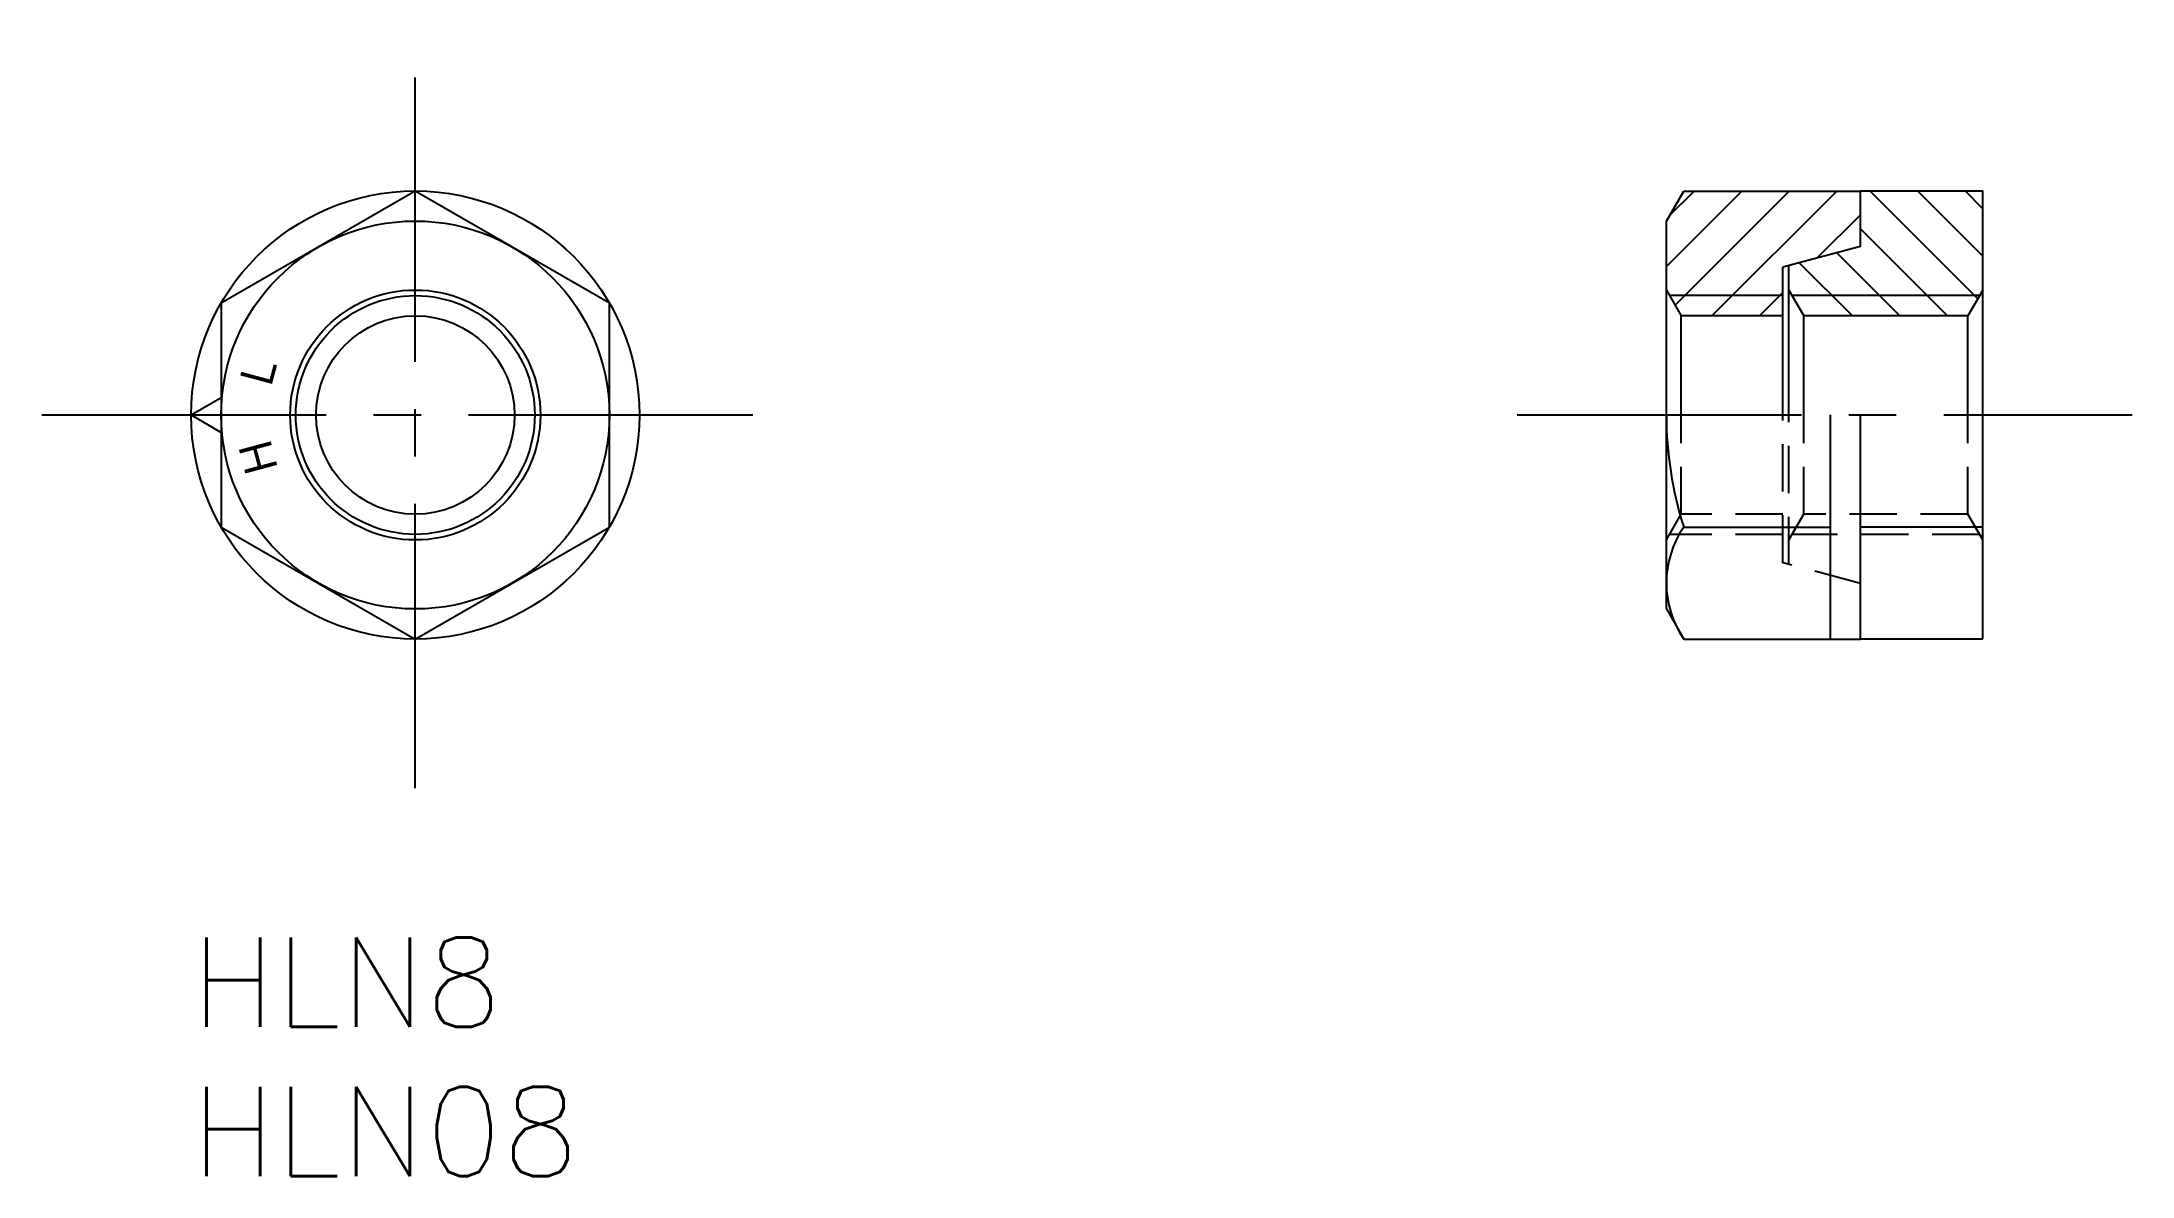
# Model space of a CAD drawing. Extents: x -5 to 65, y -8 to 30.
import ezdxf

# ---------------------------------------------------------------- set-up
doc = ezdxf.new("R2010")
doc.units = 0
doc.header["$LTSCALE"] = 0.5
for name, pattern in [('CENTER', [50.8, 31.75, -6.35, 6.35, -6.35]), ('CENTER2', [28.575, 19.05, -3.175, 3.175, -3.175]), ('DASHED', [19.05, 12.7, -6.35]), ('HIDDEN2', [4.7625, 3.175, -1.5875])]:
    doc.linetypes.add(name, pattern=pattern)
for name, color, linetype in [('MSM_CENTER', 1, 'CENTER'), ('MSM_CONTINUOUS', 7, 'CONTINUOUS'), ('MSM_DASHED', 4, 'DASHED'), ('MSM_NARROW', 5, 'CONTINUOUS'), ('MSM_PART_NUMBER', 7, 'CONTINUOUS')]:
    doc.layers.add(name, color=color, linetype=linetype)
doc.styles.get("Standard").update_dxf_attribs({"font": 'txt.shx', "height": 3, "bigfont": 'bigfont.shx'})

msp = doc.modelspace()

# ---------------------------------------------------------------- linework, layer by layer
at = {"layer": 'MSM_CENTER', "linetype": 'CENTER2'}
for p, q in [((7.506, 5), (7.506, 30.011)), ((-5, 17.506), (20.011, 17.506)), ((44.4, 17.506), (65, 17.506))]:
    msp.add_line(p, q, dxfattribs=at)
at = {"layer": 'MSM_CONTINUOUS'}
for p, q in [((7.506, 25.011), (1.006, 21.258)), ((14.006, 21.258), (7.506, 25.011)), ((49.4, 24.006), (49.981, 25.011)), ((49.981, 25.011), (55.9, 25.011)), ((55.9, 23.156), (55.9, 25.012)), ((55.9, 25.012), (60, 25.012)), ((60, 10.001), (60, 25.012)), ((49.4, 11.006), (49.4, 24.006)), ((55.9, 23.156), (53.3, 22.459)), ((53.3, 17.506), (53.3, 22.46)), ((53.5, 17.506), (53.5, 22.513)), ((1.006, 21.258), (1.006, 13.753)), ((14.006, 13.753), (14.006, 21.258)), ((49.4, 21.693), (49.899, 20.829)), ((53.5, 21.693), (53.999, 20.829)), ((60, 21.693), (59.501, 20.829)), ((49.899, 17.506), (49.899, 20.829)), ((53.3, 20.829), (49.899, 20.829)), ((53.999, 17.506), (53.999, 20.829)), ((59.501, 20.829), (53.999, 20.829)), ((59.501, 17.506), (59.501, 20.829)), ((0, 17.506), (1.033, 18.102)), ((0, 17.506), (1.006, 16.925)), ((54.9, 10.001), (54.9, 17.506)), ((55.9, 10.001), (55.9, 17.506)), ((1.006, 13.753), (7.506, 10)), ((7.506, 10), (14.006, 13.753)), ((49.981, 13.753), (54.9, 13.753)), ((55.9, 13.754), (60, 13.754)), ((49.4, 11.006), (49.981, 10)), ((49.981, 10), (55.9, 10)), ((55.9, 10.001), (60, 10.001))]:
    msp.add_line(p, q, dxfattribs=at)
for centre, radius in [((7.506, 17.506), 7.506), ((7.506, 17.506), 6.5), ((7.506, 17.506), 4.188), ((7.507, 17.506), 3.324)]:
    msp.add_circle(centre, radius, dxfattribs=at)
for centre, radius, start, end in [((61.819, 17.506), 12.419, 180, 197.58795), ((52.723, 11.876), 3.323, 145.61575, 214.38425)]:
    msp.add_arc(centre, radius, start, end, dxfattribs=at)
at = {"layer": 'MSM_DASHED', "linetype": 'HIDDEN2'}
for p, q in [((49.899, 14.182), (49.899, 17.506)), ((53.3, 12.558), (53.3, 17.506)), ((53.5, 12.504), (53.5, 17.506)), ((53.999, 14.182), (53.999, 17.506)), ((59.501, 14.182), (59.501, 17.506)), ((49.4, 13.318), (49.899, 14.182)), ((53.3, 14.182), (49.899, 14.182)), ((53.5, 13.318), (53.999, 14.182)), ((59.501, 14.182), (53.999, 14.182)), ((60, 13.318), (59.501, 14.182)), ((53.3, 13.506), (49.508, 13.506)), ((59.892, 13.506), (53.608, 13.506)), ((55.9, 11.856), (53.3, 12.558))]:
    msp.add_line(p, q, dxfattribs=at)
at = {"layer": 'MSM_NARROW', "linetype": 'CONTINUOUS'}
for p, q in [((49.4, 22.487), (51.924, 25.011)), ((49.499, 24.177), (50.333, 25.011)), ((49.692, 21.188), (53.515, 25.011)), ((50.924, 20.829), (55.106, 25.011)), ((59.831, 21.401), (56.22, 25.012)), ((60, 22.823), (57.811, 25.012)), ((60, 24.414), (59.402, 25.012)), ((54.454, 22.768), (55.9, 24.214)), ((58.812, 20.829), (55.9, 23.741)), ((55.63, 20.829), (53.852, 22.607)), ((57.221, 20.829), (55.107, 22.943)), ((53.3, 21.506), (49.508, 21.506)), ((52.515, 20.829), (53.3, 21.614)), ((59.892, 21.506), (53.608, 21.506)), ((54.039, 20.829), (53.944, 20.924))]:
    msp.add_line(p, q, dxfattribs=at)
at = {"layer": 'MSM_NARROW'}
msp.add_circle((7.506, 17.506), 4, dxfattribs=at)

# ---------------------------------------------------------------- texts
at = {"layer": 'MSM_CONTINUOUS', "linetype": 'CONTINUOUS'}
for s, rotation, p in [('Ｌ', 74.99988, (2.718, 18.112)), ('Ｈ', 104.99988, (3.067, 15.595))]:
    msp.add_text(s, height=1.25, rotation=rotation, dxfattribs=at).set_placement(p)
at = {"layer": 'MSM_PART_NUMBER'}
for s, p in [('HLN8', (0, -3)), ('HLN08', (0, -8))]:
    msp.add_text(s, height=3, dxfattribs=at).set_placement(p)

doc.saveas('drawing.dxf')
